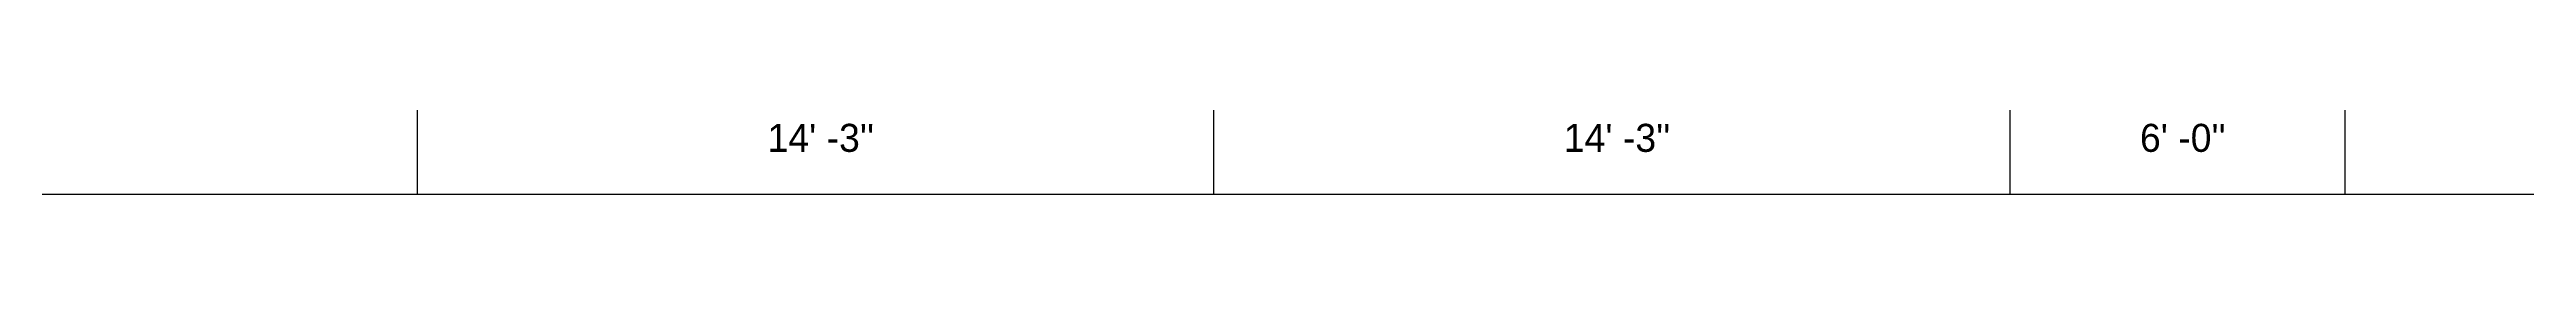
# Model space of a CAD drawing. Extents: x -38 to 2998, y -195 to 11529.
# Drawn here: x 494 to 1026, y 6126 to 6164 of the extents above; entities that cross this region are included whole.
import ezdxf

# ---------------------------------------------------------------- set-up
doc = ezdxf.new("R2010")
doc.units = 0
doc.header["$MEASUREMENT"] = 0
doc.layers.get('0').update_dxf_attribs({"linetype": 'CONTINUOUS'})
doc.layers.add('DIMENSIONS', color=4, linetype='CONTINUOUS')
doc.dimstyles.get("Standard").update_dxf_attribs({"dimtxt": 0.18, "dimasz": 0.18, "dimexe": 0.18, "dimexo": 0.0625, "dimgap": 0.09, "dimtad": 0, "dimtih": 1, "dimtoh": 1, "dimdec": 4, "dimzin": 0, "dimtxsty": 'STANDARD', "dimcen": 0.09, "dimazin": 3, "dimtfac": 1, "dimtdec": 4, "dimtofl": 0, "dimtmove": 0, "dimatfit": 3, "dimtolj": 1, "dimtzin": 0})

# ---------------------------------------------------------------- blocks, each defined once
blk = doc.blocks.new('*D8383')
at = {"color": 1, "linetype": 'BYBLOCK'}
for points in [[(355.77, 6142.77), (354.71, 6141.71), (347.29, 6134.29), (346.23, 6133.23)], [(577.77, 6142.77), (576.71, 6141.71), (569.29, 6134.29), (568.23, 6133.23)]]:
    blk.add_solid(points, dxfattribs=at)
at = {"layer": 'DIMENSIONS', "color": 9, "linetype": 'BYBLOCK'}
for p, q in [((351, 6138), (351, 6156)), ((573, 6138), (573, 6156))]:
    blk.add_line(p, q, dxfattribs=at)
at = {"layer": 'DIMENSIONS', "color": 0, "linetype": 'BYBLOCK'}
blk.add_line((351, 6138), (573, 6138), dxfattribs=at)
at = {"layer": 'DIMENSIONS', "color": 0, "linetype": 'BYBLOCK', "insert": (462, 6150), "char_height": 6, "attachment_point": 5}
blk.add_mtext("\\A1; 18' -6''", dxfattribs=at)
blk = doc.blocks.new('*D8384')
at = {"color": 1, "linetype": 'BYBLOCK'}
for points in [[(577.77, 6142.77), (576.71, 6141.71), (569.29, 6134.29), (568.23, 6133.23)], [(748.77, 6142.77), (747.71, 6141.71), (740.29, 6134.29), (739.23, 6133.23)]]:
    blk.add_solid(points, dxfattribs=at)
at = {"layer": 'DIMENSIONS', "color": 9, "linetype": 'BYBLOCK'}
for p, q in [((573, 6138), (573, 6156)), ((744, 6138), (744, 6156))]:
    blk.add_line(p, q, dxfattribs=at)
at = {"layer": 'DIMENSIONS', "color": 0, "linetype": 'BYBLOCK'}
blk.add_line((573, 6138), (744, 6138), dxfattribs=at)
at = {"layer": 'DIMENSIONS', "color": 0, "linetype": 'BYBLOCK', "insert": (658.5, 6150), "char_height": 6, "attachment_point": 5}
blk.add_mtext("\\A1; 14' -3''", dxfattribs=at)
blk = doc.blocks.new('*D8385')
at = {"color": 1, "linetype": 'BYBLOCK'}
for points in [[(748.77, 6142.77), (747.71, 6141.71), (740.29, 6134.29), (739.23, 6133.23)], [(919.77, 6142.77), (918.71, 6141.71), (911.29, 6134.29), (910.23, 6133.23)]]:
    blk.add_solid(points, dxfattribs=at)
at = {"layer": 'DIMENSIONS', "color": 9, "linetype": 'BYBLOCK'}
for p, q in [((744, 6138), (744, 6156)), ((915, 6138), (915, 6156))]:
    blk.add_line(p, q, dxfattribs=at)
at = {"layer": 'DIMENSIONS', "color": 0, "linetype": 'BYBLOCK'}
blk.add_line((744, 6138), (915, 6138), dxfattribs=at)
at = {"layer": 'DIMENSIONS', "color": 0, "linetype": 'BYBLOCK', "insert": (829.5, 6150), "char_height": 6, "attachment_point": 5}
blk.add_mtext("\\A1; 14' -3''", dxfattribs=at)
blk = doc.blocks.new('*D8386')
at = {"color": 1, "linetype": 'BYBLOCK'}
for points in [[(919.77, 6142.77), (918.71, 6141.71), (911.29, 6134.29), (910.23, 6133.23)], [(991.77, 6142.77), (990.71, 6141.71), (983.29, 6134.29), (982.23, 6133.23)]]:
    blk.add_solid(points, dxfattribs=at)
at = {"layer": 'DIMENSIONS', "color": 9, "linetype": 'BYBLOCK'}
for p, q in [((915, 6138), (915, 6156)), ((987, 6138), (987, 6156))]:
    blk.add_line(p, q, dxfattribs=at)
at = {"layer": 'DIMENSIONS', "color": 0, "linetype": 'BYBLOCK'}
blk.add_line((915, 6138), (987, 6138), dxfattribs=at)
at = {"layer": 'DIMENSIONS', "color": 0, "linetype": 'BYBLOCK', "insert": (951, 6150), "char_height": 6, "attachment_point": 5}
blk.add_mtext("\\A1; 6' -0''", dxfattribs=at)
blk = doc.blocks.new('*D8387')
at = {"color": 1, "linetype": 'BYBLOCK'}
for points in [[(991.77, 6142.77), (990.71, 6141.71), (983.29, 6134.29), (982.23, 6133.23)], [(1102.77, 6142.77), (1101.71, 6141.71), (1094.29, 6134.29), (1093.23, 6133.23)]]:
    blk.add_solid(points, dxfattribs=at)
at = {"layer": 'DIMENSIONS', "color": 9, "linetype": 'BYBLOCK'}
for p, q in [((987, 6138), (987, 6156)), ((1098, 6138), (1098, 6156))]:
    blk.add_line(p, q, dxfattribs=at)
at = {"layer": 'DIMENSIONS', "color": 0, "linetype": 'BYBLOCK'}
blk.add_line((987, 6138), (1098, 6138), dxfattribs=at)
at = {"layer": 'DIMENSIONS', "color": 0, "linetype": 'BYBLOCK', "insert": (1042.5, 6150), "char_height": 6, "attachment_point": 5}
blk.add_mtext("\\A1; 9' -3''", dxfattribs=at)
blk = doc.blocks.new('*D8853')
at = {"color": 1, "linetype": 'BYBLOCK'}
for points in [[(355.77, 6142.77), (354.71, 6141.71), (347.29, 6134.29), (346.23, 6133.23)], [(577.77, 6142.77), (576.71, 6141.71), (569.29, 6134.29), (568.23, 6133.23)]]:
    blk.add_solid(points, dxfattribs=at)
at = {"layer": 'DIMENSIONS', "color": 9, "linetype": 'BYBLOCK'}
for p, q in [((351, 6138), (351, 6156)), ((573, 6138), (573, 6156))]:
    blk.add_line(p, q, dxfattribs=at)
at = {"layer": 'DIMENSIONS', "color": 0, "linetype": 'BYBLOCK'}
blk.add_line((351, 6138), (573, 6138), dxfattribs=at)
at = {"layer": 'DIMENSIONS', "color": 0, "linetype": 'BYBLOCK', "insert": (462, 6150), "char_height": 6, "attachment_point": 5}
blk.add_mtext("\\A1; 18' -6''", dxfattribs=at)
blk = doc.blocks.new('*D8854')
at = {"color": 1, "linetype": 'BYBLOCK'}
for points in [[(577.77, 6142.77), (576.71, 6141.71), (569.29, 6134.29), (568.23, 6133.23)], [(748.77, 6142.77), (747.71, 6141.71), (740.29, 6134.29), (739.23, 6133.23)]]:
    blk.add_solid(points, dxfattribs=at)
at = {"layer": 'DIMENSIONS', "color": 9, "linetype": 'BYBLOCK'}
for p, q in [((573, 6138), (573, 6156)), ((744, 6138), (744, 6156))]:
    blk.add_line(p, q, dxfattribs=at)
at = {"layer": 'DIMENSIONS', "color": 0, "linetype": 'BYBLOCK'}
blk.add_line((573, 6138), (744, 6138), dxfattribs=at)
at = {"layer": 'DIMENSIONS', "color": 0, "linetype": 'BYBLOCK', "insert": (658.5, 6150), "char_height": 6, "attachment_point": 5}
blk.add_mtext("\\A1; 14' -3''", dxfattribs=at)
blk = doc.blocks.new('*D8855')
at = {"color": 1, "linetype": 'BYBLOCK'}
for points in [[(748.77, 6142.77), (747.71, 6141.71), (740.29, 6134.29), (739.23, 6133.23)], [(919.77, 6142.77), (918.71, 6141.71), (911.29, 6134.29), (910.23, 6133.23)]]:
    blk.add_solid(points, dxfattribs=at)
at = {"layer": 'DIMENSIONS', "color": 9, "linetype": 'BYBLOCK'}
for p, q in [((744, 6138), (744, 6156)), ((915, 6138), (915, 6156))]:
    blk.add_line(p, q, dxfattribs=at)
at = {"layer": 'DIMENSIONS', "color": 0, "linetype": 'BYBLOCK'}
blk.add_line((744, 6138), (915, 6138), dxfattribs=at)
at = {"layer": 'DIMENSIONS', "color": 0, "linetype": 'BYBLOCK', "insert": (829.5, 6150), "char_height": 6, "attachment_point": 5}
blk.add_mtext("\\A1; 14' -3''", dxfattribs=at)
blk = doc.blocks.new('*D8856')
at = {"color": 1, "linetype": 'BYBLOCK'}
for points in [[(919.77, 6142.77), (918.71, 6141.71), (911.29, 6134.29), (910.23, 6133.23)], [(991.77, 6142.77), (990.71, 6141.71), (983.29, 6134.29), (982.23, 6133.23)]]:
    blk.add_solid(points, dxfattribs=at)
at = {"layer": 'DIMENSIONS', "color": 9, "linetype": 'BYBLOCK'}
for p, q in [((915, 6138), (915, 6156)), ((987, 6138), (987, 6156))]:
    blk.add_line(p, q, dxfattribs=at)
at = {"layer": 'DIMENSIONS', "color": 0, "linetype": 'BYBLOCK'}
blk.add_line((915, 6138), (987, 6138), dxfattribs=at)
at = {"layer": 'DIMENSIONS', "color": 0, "linetype": 'BYBLOCK', "insert": (951, 6150), "char_height": 6, "attachment_point": 5}
blk.add_mtext("\\A1; 6' -0''", dxfattribs=at)
blk = doc.blocks.new('*D8857')
at = {"color": 1, "linetype": 'BYBLOCK'}
for points in [[(991.77, 6142.77), (990.71, 6141.71), (983.29, 6134.29), (982.23, 6133.23)], [(1102.77, 6142.77), (1101.71, 6141.71), (1094.29, 6134.29), (1093.23, 6133.23)]]:
    blk.add_solid(points, dxfattribs=at)
at = {"layer": 'DIMENSIONS', "color": 9, "linetype": 'BYBLOCK'}
for p, q in [((987, 6138), (987, 6156)), ((1098, 6138), (1098, 6156))]:
    blk.add_line(p, q, dxfattribs=at)
at = {"layer": 'DIMENSIONS', "color": 0, "linetype": 'BYBLOCK'}
blk.add_line((987, 6138), (1098, 6138), dxfattribs=at)
at = {"layer": 'DIMENSIONS', "color": 0, "linetype": 'BYBLOCK', "insert": (1042.5, 6150), "char_height": 6, "attachment_point": 5}
blk.add_mtext("\\A1; 9' -3''", dxfattribs=at)
blk = doc.blocks.new('*D9323')
at = {"color": 1, "linetype": 'BYBLOCK'}
for points in [[(355.77, 6142.77), (354.71, 6141.71), (347.29, 6134.29), (346.23, 6133.23)], [(577.77, 6142.77), (576.71, 6141.71), (569.29, 6134.29), (568.23, 6133.23)]]:
    blk.add_solid(points, dxfattribs=at)
at = {"layer": 'DIMENSIONS', "color": 9, "linetype": 'BYBLOCK'}
for p, q in [((351, 6138), (351, 6156)), ((573, 6138), (573, 6156))]:
    blk.add_line(p, q, dxfattribs=at)
at = {"layer": 'DIMENSIONS', "color": 0, "linetype": 'BYBLOCK'}
blk.add_line((351, 6138), (573, 6138), dxfattribs=at)
at = {"layer": 'DIMENSIONS', "color": 0, "linetype": 'BYBLOCK', "insert": (462, 6150), "char_height": 6, "attachment_point": 5}
blk.add_mtext("\\A1; 18' -6''", dxfattribs=at)
blk = doc.blocks.new('*D9324')
at = {"color": 1, "linetype": 'BYBLOCK'}
for points in [[(577.77, 6142.77), (576.71, 6141.71), (569.29, 6134.29), (568.23, 6133.23)], [(748.77, 6142.77), (747.71, 6141.71), (740.29, 6134.29), (739.23, 6133.23)]]:
    blk.add_solid(points, dxfattribs=at)
at = {"layer": 'DIMENSIONS', "color": 9, "linetype": 'BYBLOCK'}
for p, q in [((573, 6138), (573, 6156)), ((744, 6138), (744, 6156))]:
    blk.add_line(p, q, dxfattribs=at)
at = {"layer": 'DIMENSIONS', "color": 0, "linetype": 'BYBLOCK'}
blk.add_line((573, 6138), (744, 6138), dxfattribs=at)
at = {"layer": 'DIMENSIONS', "color": 0, "linetype": 'BYBLOCK', "insert": (658.5, 6150), "char_height": 6, "attachment_point": 5}
blk.add_mtext("\\A1; 14' -3''", dxfattribs=at)
blk = doc.blocks.new('*D9325')
at = {"color": 1, "linetype": 'BYBLOCK'}
for points in [[(748.77, 6142.77), (747.71, 6141.71), (740.29, 6134.29), (739.23, 6133.23)], [(919.77, 6142.77), (918.71, 6141.71), (911.29, 6134.29), (910.23, 6133.23)]]:
    blk.add_solid(points, dxfattribs=at)
at = {"layer": 'DIMENSIONS', "color": 9, "linetype": 'BYBLOCK'}
for p, q in [((744, 6138), (744, 6156)), ((915, 6138), (915, 6156))]:
    blk.add_line(p, q, dxfattribs=at)
at = {"layer": 'DIMENSIONS', "color": 0, "linetype": 'BYBLOCK'}
blk.add_line((744, 6138), (915, 6138), dxfattribs=at)
at = {"layer": 'DIMENSIONS', "color": 0, "linetype": 'BYBLOCK', "insert": (829.5, 6150), "char_height": 6, "attachment_point": 5}
blk.add_mtext("\\A1; 14' -3''", dxfattribs=at)
blk = doc.blocks.new('*D9326')
at = {"color": 1, "linetype": 'BYBLOCK'}
for points in [[(919.77, 6142.77), (918.71, 6141.71), (911.29, 6134.29), (910.23, 6133.23)], [(991.77, 6142.77), (990.71, 6141.71), (983.29, 6134.29), (982.23, 6133.23)]]:
    blk.add_solid(points, dxfattribs=at)
at = {"layer": 'DIMENSIONS', "color": 9, "linetype": 'BYBLOCK'}
for p, q in [((915, 6138), (915, 6156)), ((987, 6138), (987, 6156))]:
    blk.add_line(p, q, dxfattribs=at)
at = {"layer": 'DIMENSIONS', "color": 0, "linetype": 'BYBLOCK'}
blk.add_line((915, 6138), (987, 6138), dxfattribs=at)
at = {"layer": 'DIMENSIONS', "color": 0, "linetype": 'BYBLOCK', "insert": (951, 6150), "char_height": 6, "attachment_point": 5}
blk.add_mtext("\\A1; 6' -0''", dxfattribs=at)
blk = doc.blocks.new('*D9327')
at = {"color": 1, "linetype": 'BYBLOCK'}
for points in [[(991.77, 6142.77), (990.71, 6141.71), (983.29, 6134.29), (982.23, 6133.23)], [(1102.77, 6142.77), (1101.71, 6141.71), (1094.29, 6134.29), (1093.23, 6133.23)]]:
    blk.add_solid(points, dxfattribs=at)
at = {"layer": 'DIMENSIONS', "color": 9, "linetype": 'BYBLOCK'}
for p, q in [((987, 6138), (987, 6156)), ((1098, 6138), (1098, 6156))]:
    blk.add_line(p, q, dxfattribs=at)
at = {"layer": 'DIMENSIONS', "color": 0, "linetype": 'BYBLOCK'}
blk.add_line((987, 6138), (1098, 6138), dxfattribs=at)
at = {"layer": 'DIMENSIONS', "color": 0, "linetype": 'BYBLOCK', "insert": (1042.5, 6150), "char_height": 6, "attachment_point": 5}
blk.add_mtext("\\A1; 9' -3''", dxfattribs=at)

msp = doc.modelspace()

# ---------------------------------------------------------------- dimensions: what is measured, and where the dimension line sits
at = {"layer": 'DIMENSIONS'}
for base, p1, p2, picture, middle in [((573, 6138), (351, 6126), (573, 6126), '*D8383', (462, 6126)), ((573, 6138), (351, 6126), (573, 6126), '*D8853', (462, 6126)), ((573, 6138), (351, 6126), (573, 6126), '*D9323', (462, 6126)), ((744, 6138), (573, 6126), (744, 6126), '*D8384', (658.5, 6126)), ((744, 6138), (573, 6126), (744, 6126), '*D8854', (658.5, 6126)), ((744, 6138), (573, 6126), (744, 6126), '*D9324', (658.5, 6126)), ((915, 6138), (744, 6126), (915, 6126), '*D8385', (829.5, 6126)), ((915, 6138), (744, 6126), (915, 6126), '*D8855', (829.5, 6126)), ((915, 6138), (744, 6126), (915, 6126), '*D9325', (829.5, 6126)), ((987, 6138), (915, 6126), (987, 6126), '*D8386', (951, 6126)), ((987, 6138), (915, 6126), (987, 6126), '*D8856', (951, 6126)), ((987, 6138), (915, 6126), (987, 6126), '*D9326', (951, 6126)), ((1098, 6138), (987, 6126), (1098, 6126), '*D8387', (1042.5, 6126)), ((1098, 6138), (987, 6126), (1098, 6126), '*D8857', (1042.5, 6126)), ((1098, 6138), (987, 6126), (1098, 6126), '*D9327', (1042.5, 6126))]:
    dim = msp.add_linear_dim(base=base, p1=p1, p2=p2, dimstyle='STANDARD', dxfattribs=at)
    dim.commit()
    dim.dimension.update_dxf_attribs({"geometry": picture, "text_midpoint": middle})

doc.saveas('drawing.dxf')
